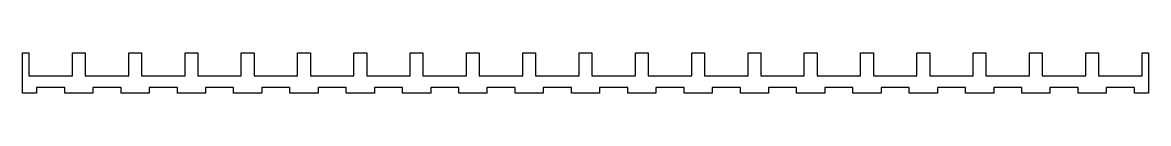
# Model space of a CAD drawing. Header units: millimetres. Extents: x -618 to 0, y -5 to 17.
import ezdxf

# ---------------------------------------------------------------- set-up
doc = ezdxf.new("R2010")
doc.units = ezdxf.units.MM
doc.layers.get('0').update_dxf_attribs({"linetype": 'CONTINUOUS'})

msp = doc.modelspace()

# ---------------------------------------------------------------- linework, layer by layer
msp.add_lwpolyline([(-614.1, 17), (-614.1, 4.45), (-590.22, 4.45), (-590.22, 17), (-583.22, 17), (-583.22, 4.45), (-559.34, 4.45), (-559.34, 17), (-552.34, 17), (-552.34, 4.45), (-528.46, 4.45), (-528.46, 17), (-521.46, 17), (-521.46, 4.45), (-497.58, 4.45), (-497.58, 17), (-490.58, 17), (-490.58, 4.45), (-466.7, 4.45), (-466.7, 17), (-459.7, 17), (-459.7, 4.45), (-435.82, 4.45), (-435.82, 17), (-428.82, 17), (-428.82, 4.45), (-404.94, 4.45), (-404.94, 17), (-397.94, 17), (-397.94, 4.45), (-374.06, 4.45), (-374.06, 17), (-367.06, 17), (-367.06, 4.45), (-343.18, 4.45), (-343.18, 17), (-336.18, 17), (-336.18, 4.45), (-312.3, 4.45), (-312.3, 17), (-305.3, 17), (-305.3, 4.45), (-281.42, 4.45), (-281.42, 17), (-274.42, 17), (-274.42, 4.45), (-250.54, 4.45), (-250.54, 17), (-243.54, 17), (-243.54, 4.45), (-219.66, 4.45), (-219.66, 17), (-212.66, 17), (-212.66, 4.45), (-188.78, 4.45), (-188.78, 17), (-181.78, 17), (-181.78, 4.45), (-157.9, 4.45), (-157.9, 17), (-150.9, 17), (-150.9, 4.45), (-127.02, 4.45), (-127.02, 17), (-120.02, 17), (-120.02, 4.45), (-96.14, 4.45), (-96.14, 17), (-89.14, 17), (-89.14, 4.45), (-65.26, 4.45), (-65.26, 17), (-58.26, 17), (-58.26, 4.45), (-34.38, 4.45), (-34.38, 17), (-27.38, 17), (-27.38, 4.45), (-3.5, 4.45), (-3.5, 17), (0, 17), (0, -5), (-7.71, -5), (-7.71, -1.9), (-23.15, -1.9), (-23.15, -5), (-38.59, -5), (-38.59, -1.9), (-54.03, -1.9), (-54.03, -5), (-69.47, -5), (-69.47, -1.9), (-84.91, -1.9), (-84.91, -5), (-100.35, -5), (-100.35, -1.9), (-115.79, -1.9), (-115.79, -5), (-131.23, -5), (-131.23, -1.9), (-146.67, -1.9), (-146.67, -5), (-162.11, -5), (-162.11, -1.9), (-177.55, -1.9), (-177.55, -5), (-192.99, -5), (-192.99, -1.9), (-208.43, -1.9), (-208.43, -5), (-223.87, -5), (-223.87, -1.9), (-239.31, -1.9), (-239.31, -5), (-254.75, -5), (-254.75, -1.9), (-270.19, -1.9), (-270.19, -5), (-285.63, -5), (-285.63, -1.9), (-301.07, -1.9), (-301.07, -5), (-316.51, -5), (-316.51, -1.9), (-331.95, -1.9), (-331.95, -5), (-347.39, -5), (-347.39, -1.9), (-362.83, -1.9), (-362.83, -5), (-378.27, -5), (-378.27, -1.9), (-393.71, -1.9), (-393.71, -5), (-409.15, -5), (-409.15, -1.9), (-424.59, -1.9), (-424.59, -5), (-440.03, -5), (-440.03, -1.9), (-455.47, -1.9), (-455.47, -5), (-470.91, -5), (-470.91, -1.9), (-486.35, -1.9), (-486.35, -5), (-501.79, -5), (-501.79, -1.9), (-517.23, -1.9), (-517.23, -5), (-532.67, -5), (-532.67, -1.9), (-548.11, -1.9), (-548.11, -5), (-563.55, -5), (-563.55, -1.9), (-578.99, -1.9), (-578.99, -5), (-594.43, -5), (-594.43, -1.9), (-609.87, -1.9), (-609.87, -5), (-617.6, -5), (-617.6, 17)], close=True)

doc.saveas('drawing.dxf')
